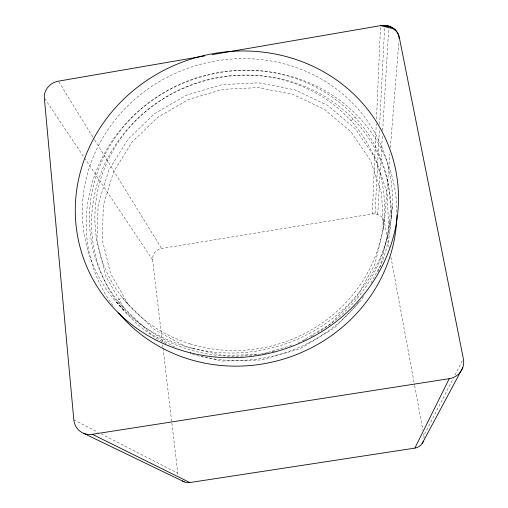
<?xml version="1.0" encoding="UTF-8"?>
<svg xmlns="http://www.w3.org/2000/svg" width="508" height="508" viewBox="0 0 508 508"><rect width="100%" height="100%" fill="white"/><g stroke="black" fill="none" stroke-linecap="round" stroke-linejoin="round"><path stroke-width="0.38" stroke-dasharray="2.54 1.91" d="M162.281 341.738L152.635 259.867A10.357 9.741 -29.6 0 1 161.601 248.482L372.32 213.944L376.269 123.749M376.479 118.999L380.562 25.635M389.179 247.688L384.429 221.977A10.49 9.9 -0.9 0 0 377.717 214.401L375.05 213.836L379.413 129.121M379.66 124.371L384.753 25.413M377.717 214.401L382.397 135.306M382.676 130.562L388.81 26.949M301.866 341.185L330.676 323.85L356.978 296.71L374.879 264.312L383.235 229.14L383.94 220.116M384.429 221.977L389.871 154.019M390.379 147.695L398.92 41.015M370.904 282.969L380.155 266.186L388.791 229.616L389.649 220.599M391.122 217.602L392.341 205.226M424.015 438.328A11.284 10.973 38.9 0 0 423.863 435.426L453.231 378.46M455.041 374.942L462.655 360.172M363.449 296.494L361.582 299.879L334.258 328.117L300.114 348.679L261.722 359.937L222.002 361.048L201.416 356.159M350.914 120.656L355.194 117.354M263.646 353.638L292.405 345.205M372.32 213.944L375.05 213.836M257.029 354.546L222.733 355.517L186.15 346.862L153.867 329.26L128.137 304.19L122.009 297.199L117.481 300.692L123.73 307.594L150.438 333.68L175.222 347.231M73.806 419.818L98.387 432.441M101.2 433.889L177.762 473.215A11.151 10.77 -64.2 0 0 178.225 475.323M116.11 301.936L124.403 310.998M44.774 98.654L83.96 157.213M84.398 157.874L152.635 259.867M58.826 81.832L94.19 139.179M94.609 139.859L161.601 248.482M128.137 304.19L110.604 273.615L102.248 239.795L103.365 205.086L113.627 171.78L132.163 141.942L157.658 117.367L188.468 99.498L222.669 89.364L258.197 87.605L292.875 94.393L324.523 109.436L351.066 131.94L370.624 160.636L381.686 193.758L383.235 229.14M123.73 307.594L105.562 275.8L96.945 240.665L98.158 204.641L108.845 170.085L128.105 139.148L154.565 113.678L186.519 95.148L221.99 84.646L258.832 82.804L294.811 89.821L327.666 105.391L355.238 128.721L375.59 158.477L387.134 192.862L388.791 229.616M390.906 257.035L414.509 384.791M414.655 385.572L422.859 429.971M423.577 433.87L423.863 435.426M162.649 344.888L162.928 347.25M163.024 348.037L177.762 473.215M260.648 354.038A151.289 142.113 -18.4 0 1 94.126 182.994A151.289 142.113 -18.4 0 1 329.571 95.275A151.289 142.113 -18.4 0 1 317.494 332.861M313.385 335.28A151.289 142.113 -18.4 0 1 309.912 337.198M305.689 339.382A151.289 142.113 -18.4 0 1 303.555 340.424M299.987 342.087A151.289 142.113 -18.4 0 1 298.552 342.722M274.58 351.053A151.289 142.113 -18.4 0 1 271.488 351.828M267.621 352.704A151.289 142.113 -18.4 0 1 261.423 353.905M166.053 343.706A150.698 141.757 -18.4 0 1 109.512 154.724A150.698 141.757 -18.4 0 1 308.273 87.909A150.698 141.757 -18.4 0 1 377.527 272.612M359.169 301.841A150.698 141.757 -18.4 0 1 190.17 353.606M112.795 305.479A156.242 146.977 -18.4 0 1 196.945 78.175A156.242 146.977 -18.4 0 1 396.85 214.617M190.106 343.891A145.682 136.836 -18.4 0 0 382.346 183.883A145.682 136.836 -18.4 0 0 146.679 110.636A145.682 136.836 -18.4 0 0 190.106 343.891M192.437 348.253A155.994 146.196 -18.4 0 0 388.372 166.795A155.994 146.196 -18.4 0 0 131.356 102.413A155.994 146.196 -18.4 0 0 192.437 348.253"/><path stroke-width="0.76" d="M399.11 38.64C399.282 29.616 388.728 23.92 380.562 25.635L212.179 54.654M182.404 480.905A11.151 10.77 -64.2 0 0 189.846 482.549L414.877 448.113L449.218 378.676A17.907 17.196 22.7 0 0 463.379 358.769L399.237 37.065C398.082 31.826 393.871 27.788 388.855 26.162M422.072 443.694L462.731 367.697M204.521 55.975L58.407 81.159A15.862 14.103 -27.3 0 0 44.336 97.993L73.806 419.818A17.647 16.624 -52.4 0 0 92.373 434.308L189.846 482.549M92.373 434.308L449.218 378.676M385.724 25.965L388.156 26.073L390.785 26.892L390.36 26.835M388.156 26.073L383.35 25.483L390.265 26.797L380.562 25.635L392.652 28.607L391.077 27.159M393.929 28.918L393.541 28.823L395.224 30.188L394.646 29.496M83.655 433.33L184.277 481.895M423.405 441.147A11.284 10.973 38.9 0 1 414.877 448.113M396.837 215.417A156.242 146.977 -18.4 0 1 290.398 356.845A156.242 146.977 -18.4 0 1 118.586 312.896M190.29 352.819A162.611 152.317 -18.4 0 0 394.208 163.392A162.611 152.317 -18.4 0 0 126.181 96.806A162.611 152.317 -18.4 0 0 190.29 352.819"/></g></svg>
